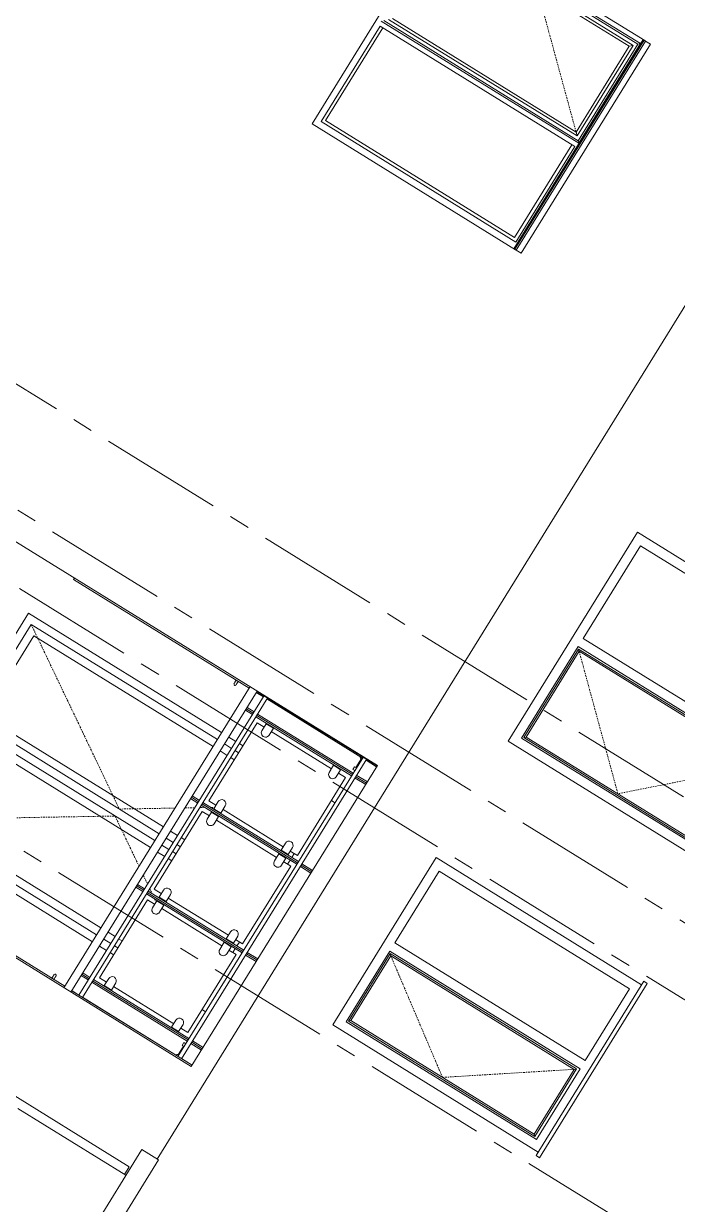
# Model space of a CAD drawing. Header units: millimetres. Extents: x 1373 to 40779, y 1939 to 6439.
# Drawn here: x 3080.6 to 3180.4, y 3418.8 to 3599 of the extents above; entities that cross this region are included whole.
import ezdxf

# ---------------------------------------------------------------- set-up
doc = ezdxf.new("R2010")
doc.units = ezdxf.units.MM
doc.linetypes.add('Center', pattern=[3, 1.2, -0.6, 0.6, -0.6])
doc.linetypes.add('IMPORT-CENTER2', pattern=[112.5, 75, -12.5, 12.5, -12.5])
for name, color, linetype, lineweight in [('A-DOOR', 31, 'Continuous', 18), ('A-DOOR-FRAM', 31, 'Continuous', 18), ('A-FLOR', 192, 'Continuous', 30), ('A-FLOR-HRAL', 11, 'Continuous', 18), ('A-GLAZ', 151, 'Continuous', 18), ('A-WALL', 20, 'Continuous', 9), ('HESAPLAMALAR', 2, 'Continuous', 30), ('S-GRID', 252, 'IMPORT-CENTER2', 5)]:
    doc.layers.add(name, color=color, linetype=linetype, lineweight=lineweight)

# ---------------------------------------------------------------- blocks, each defined once
blk = doc.blocks.new('_MB_KAPI_CAMLI_B - _m_kapı_90_camlı-V73-ÖN GÖRÜNÜŞ')
at = {"layer": 'A-DOOR'}
for p, q in [((261.25, 200.7), (259.75, 200.7)), ((259.75, 199.3), (261.25, 199.3)), ((261.25, 201.22), (261.25, 200)), ((261.25, 200), (261.25, 198.78)), ((254.35, 111.5), (252.35, 111.5)), ((252.35, 110.18), (252.35, 111.5)), ((254.35, 110.18), (254.35, 111.5)), ((260.1, 110.5), (254.35, 110.5)), ((260.1, 110.24), (260.1, 110.5)), ((260.52, 110.81), (260.52, 110.17))]:
    blk.add_line(p, q, dxfattribs=at)
at = {"layer": 'A-DOOR', "flags": 128}
for points in [[(259.75, 200.7), (259.71, 200.7), (259.67, 200.7), (259.63, 200.7), (259.59, 200.7), (259.55, 200.7), (259.51, 200.7), (259.48, 200.7), (259.44, 200.7), (259.4, 200.7), (259.36, 200.7), (259.33, 200.7), (259.29, 200.7), (259.25, 200.7), (259.22, 200.7), (259.19, 200.7), (259.15, 200.7), (259.12, 200.7), (259.09, 200.7), (259.06, 200.7), (259.03, 200.7), (259.01, 200.7), (258.98, 200.7), (258.96, 200.7), (258.93, 200.7), (258.91, 200.7), (258.89, 200.7), (258.87, 200.7), (258.85, 200.7), (258.83, 200.7), (258.82, 200.7), (258.81, 200.7), (258.79, 200.7), (258.78, 200.7), (258.77, 200.7), (258.77, 200.7), (258.76, 200.7), (258.76, 200.7), (258.75, 200.7), (258.75, 200.7)], [(258.75, 199.3), (258.75, 199.3), (258.75, 199.3), (258.76, 199.3), (258.76, 199.3), (258.77, 199.3), (258.78, 199.3), (258.79, 199.3), (258.8, 199.3), (258.82, 199.3), (258.83, 199.3), (258.85, 199.3), (258.86, 199.3), (258.88, 199.3), (258.9, 199.3), (258.93, 199.3), (258.95, 199.3), (258.97, 199.3), (259, 199.3), (259.03, 199.3), (259.05, 199.3), (259.08, 199.3), (259.11, 199.3), (259.15, 199.3), (259.18, 199.3), (259.21, 199.3), (259.25, 199.3), (259.28, 199.3), (259.32, 199.3), (259.35, 199.3), (259.39, 199.3), (259.43, 199.3), (259.46, 199.3), (259.5, 199.3), (259.54, 199.3), (259.58, 199.3), (259.62, 199.3), (259.66, 199.3), (259.7, 199.3), (259.74, 199.3), (259.75, 199.3)], [(260.1, 110.5), (260.12, 110.5), (260.14, 110.51), (260.16, 110.51), (260.18, 110.52), (260.2, 110.52), (260.22, 110.53), (260.24, 110.54), (260.26, 110.54), (260.28, 110.55), (260.3, 110.56), (260.32, 110.57), (260.34, 110.58), (260.35, 110.6), (260.37, 110.61), (260.38, 110.62), (260.4, 110.64), (260.42, 110.65), (260.43, 110.67), (260.44, 110.68), (260.46, 110.7), (260.47, 110.71), (260.48, 110.73), (260.49, 110.75), (260.5, 110.77), (260.51, 110.79), (260.52, 110.8), (260.52, 110.81)], [(260.52, 110.81), (260.55, 110.88), (260.59, 110.95), (260.63, 111.02), (260.67, 111.09), (260.72, 111.15), (260.76, 111.22), (260.81, 111.28), (260.87, 111.34), (260.92, 111.4), (260.98, 111.46), (261.04, 111.51), (261.1, 111.56), (261.16, 111.61), (261.23, 111.66), (261.3, 111.7), (261.36, 111.74)]]:
    blk.add_lwpolyline(points, dxfattribs=at)
at = {"layer": 'A-DOOR'}
for start, end in [(150, 180), (180, 210), (75, 120), (240, 285)]:
    blk.add_arc((258.75, 200), 0.7, start, end, dxfattribs=at)
at = {"layer": 'A-DOOR-FRAM'}
for p, q in [((261.35, 191.44), (261.35, 317.5)), ((262.35, 317.5), (261.35, 317.5)), ((261.35, 181.28), (261.35, 186.36)), ((261.35, 110.16), (261.35, 178.74)), ((261.35, 100), (261.35, 107.62))]:
    blk.add_line(p, q, dxfattribs=at)
blk = doc.blocks.new('_MB_KAPI_CAMLI_B - _m_kapı_80_camlı-2079422-ÖN GÖRÜNÜŞ')
at = {"layer": 'A-DOOR'}
for p, q in [((47.45, 500), (47.45, 501.22)), ((48.95, 500.7), (47.45, 500.7)), ((47.45, 498.78), (47.45, 500)), ((47.45, 499.3), (48.95, 499.3)), ((48.18, 410.17), (48.18, 410.81)), ((56.35, 411.5), (54.35, 411.5)), ((54.35, 411.5), (54.35, 410.18)), ((56.35, 411.5), (56.35, 410.18)), ((54.35, 410.5), (48.6, 410.5)), ((48.6, 410.5), (48.6, 410.24))]:
    blk.add_line(p, q, dxfattribs=at)
at = {"layer": 'A-DOOR', "flags": 128}
for points in [[(49.95, 500.7), (49.95, 500.7), (49.95, 500.7), (49.94, 500.7), (49.94, 500.7), (49.93, 500.7), (49.92, 500.7), (49.91, 500.7), (49.9, 500.7), (49.89, 500.7), (49.87, 500.7), (49.86, 500.7), (49.84, 500.7), (49.82, 500.7), (49.8, 500.7), (49.78, 500.7), (49.75, 500.7), (49.73, 500.7), (49.7, 500.7), (49.68, 500.7), (49.65, 500.7), (49.62, 500.7), (49.59, 500.7), (49.56, 500.7), (49.52, 500.7), (49.49, 500.7), (49.46, 500.7), (49.42, 500.7), (49.39, 500.7), (49.35, 500.7), (49.31, 500.7), (49.28, 500.7), (49.24, 500.7), (49.2, 500.7), (49.16, 500.7), (49.12, 500.7), (49.08, 500.7), (49.04, 500.7), (49, 500.7), (48.96, 500.7), (48.95, 500.7)], [(48.95, 499.3), (48.99, 499.3), (49.03, 499.3), (49.07, 499.3), (49.11, 499.3), (49.15, 499.3), (49.19, 499.3), (49.23, 499.3), (49.27, 499.3), (49.3, 499.3), (49.34, 499.3), (49.38, 499.3), (49.41, 499.3), (49.45, 499.3), (49.48, 499.3), (49.52, 499.3), (49.55, 499.3), (49.58, 499.3), (49.61, 499.3), (49.64, 499.3), (49.67, 499.3), (49.7, 499.3), (49.72, 499.3), (49.75, 499.3), (49.77, 499.3), (49.79, 499.3), (49.81, 499.3), (49.83, 499.3), (49.85, 499.3), (49.87, 499.3), (49.88, 499.3), (49.9, 499.3), (49.91, 499.3), (49.92, 499.3), (49.93, 499.3), (49.94, 499.3), (49.94, 499.3), (49.95, 499.3), (49.95, 499.3), (49.95, 499.3)], [(47.33, 411.74), (47.4, 411.7), (47.47, 411.66), (47.53, 411.62), (47.59, 411.57), (47.66, 411.52), (47.72, 411.46), (47.77, 411.41), (47.83, 411.35), (47.88, 411.29), (47.93, 411.23), (47.98, 411.16), (48.02, 411.1), (48.07, 411.03), (48.11, 410.96), (48.14, 410.89), (48.18, 410.82), (48.18, 410.81)], [(48.18, 410.81), (48.19, 410.79), (48.2, 410.77), (48.21, 410.75), (48.22, 410.73), (48.23, 410.72), (48.25, 410.7), (48.26, 410.68), (48.27, 410.67), (48.29, 410.65), (48.3, 410.64), (48.32, 410.62), (48.33, 410.61), (48.35, 410.6), (48.37, 410.59), (48.38, 410.57), (48.4, 410.56), (48.42, 410.55), (48.44, 410.54), (48.46, 410.54), (48.48, 410.53), (48.5, 410.52), (48.52, 410.52), (48.54, 410.51), (48.56, 410.51), (48.58, 410.5), (48.6, 410.5), (48.6, 410.5)]]:
    blk.add_lwpolyline(points, dxfattribs=at)
at = {"layer": 'A-DOOR'}
for start, end in [(60, 105), (255, 300), (0, 30), (330, 0)]:
    blk.add_arc((49.95, 500), 0.7, start, end, dxfattribs=at)
at = {"layer": 'A-DOOR-FRAM'}
for p, q in [((47.35, 617.5), (46.35, 617.5)), ((47.35, 617.5), (47.35, 491.44)), ((47.35, 486.36), (47.35, 481.28)), ((47.35, 478.74), (47.35, 410.16)), ((47.35, 407.62), (47.35, 400))]:
    blk.add_line(p, q, dxfattribs=at)
blk = doc.blocks.new('A$C06b003cd')
at = {"layer": 'A-FLOR', "color": 1, "lineweight": 20}
for p, q in [((1776.42, 1184.05), (1992.42, 1184.05)), ((2051.42, 1172.05), (1189.07, 1172.05))]:
    blk.add_line(p, q, dxfattribs=at)
at = {"layer": 'A-FLOR-HRAL'}
for p, q in [((1776.42, 1275.49), (1992.42, 1275.49)), ((1776.42, 1270.41), (1992.42, 1270.41)), ((1776.64, 1184.05), (1776.64, 1270.41)), ((1788.21, 1265.33), (1788.21, 1270.41)), ((1790.12, 1270.41), (1790.12, 1265.33)), ((1851.71, 1265.33), (1851.71, 1270.41)), ((1853.62, 1270.41), (1853.62, 1265.33)), ((1915.21, 1265.33), (1915.21, 1270.41)), ((1917.12, 1270.41), (1917.12, 1265.33)), ((1978.71, 1265.33), (1978.71, 1270.41)), ((1980.62, 1270.41), (1980.62, 1265.33)), ((1991.56, 1184.05), (1991.56, 1270.41)), ((1776.42, 1265.33), (1991.56, 1265.33)), ((1776.42, 1262.79), (1991.56, 1262.79)), ((1788.21, 1194.21), (1788.21, 1262.79)), ((1790.12, 1262.79), (1790.12, 1194.21)), ((1851.71, 1194.21), (1851.71, 1262.79)), ((1853.62, 1262.79), (1853.62, 1194.21)), ((1915.21, 1194.21), (1915.21, 1262.79)), ((1917.12, 1262.79), (1917.12, 1194.21)), ((1978.71, 1194.21), (1978.71, 1262.79)), ((1980.62, 1262.79), (1980.62, 1194.21)), ((1795.52, 1255.17), (1790.44, 1255.17)), ((1790.44, 1255.17), (1790.44, 1250.09)), ((1848.86, 1260.25), (1792.98, 1260.25)), ((1792.98, 1260.25), (1792.98, 1255.17)), ((1851.4, 1255.17), (1846.32, 1255.17)), ((1848.86, 1255.17), (1848.86, 1260.25)), ((1851.4, 1250.09), (1851.4, 1255.17)), ((1859.02, 1255.17), (1853.94, 1255.17)), ((1853.94, 1255.17), (1853.94, 1250.09)), ((1912.36, 1260.25), (1856.48, 1260.25)), ((1856.48, 1260.25), (1856.48, 1255.17)), ((1914.9, 1255.17), (1909.82, 1255.17)), ((1912.36, 1255.17), (1912.36, 1260.25)), ((1914.9, 1250.09), (1914.9, 1255.17)), ((1922.52, 1255.17), (1917.44, 1255.17)), ((1917.44, 1255.17), (1917.44, 1250.09)), ((1975.86, 1260.25), (1919.98, 1260.25)), ((1919.98, 1260.25), (1919.98, 1255.17)), ((1978.4, 1255.17), (1973.32, 1255.17)), ((1975.86, 1255.17), (1975.86, 1260.25)), ((1978.4, 1250.09), (1978.4, 1255.17)), ((1790.44, 1250.09), (1795.52, 1250.09)), ((1792.98, 1250.09), (1792.98, 1206.91)), ((1846.32, 1250.09), (1851.4, 1250.09)), ((1848.86, 1206.91), (1848.86, 1250.09)), ((1853.94, 1250.09), (1859.02, 1250.09)), ((1856.48, 1250.09), (1856.48, 1206.91)), ((1909.82, 1250.09), (1914.9, 1250.09)), ((1912.36, 1206.91), (1912.36, 1250.09)), ((1917.44, 1250.09), (1922.52, 1250.09)), ((1919.98, 1250.09), (1919.98, 1206.91)), ((1973.32, 1250.09), (1978.4, 1250.09)), ((1975.86, 1206.91), (1975.86, 1250.09)), ((1795.52, 1206.91), (1790.44, 1206.91)), ((1790.44, 1206.91), (1790.44, 1201.83)), ((1851.4, 1206.91), (1846.32, 1206.91)), ((1851.4, 1201.83), (1851.4, 1206.91)), ((1859.02, 1206.91), (1853.94, 1206.91)), ((1853.94, 1206.91), (1853.94, 1201.83)), ((1914.9, 1206.91), (1909.82, 1206.91)), ((1914.9, 1201.83), (1914.9, 1206.91)), ((1922.52, 1206.91), (1917.44, 1206.91)), ((1917.44, 1206.91), (1917.44, 1201.83)), ((1978.4, 1206.91), (1973.32, 1206.91)), ((1978.4, 1201.83), (1978.4, 1206.91)), ((1790.44, 1201.83), (1795.52, 1201.83)), ((1792.98, 1201.83), (1792.98, 1196.75)), ((1792.98, 1196.75), (1848.86, 1196.75)), ((1846.32, 1201.83), (1851.4, 1201.83)), ((1848.86, 1196.75), (1848.86, 1201.83)), ((1853.94, 1201.83), (1859.02, 1201.83)), ((1856.48, 1201.83), (1856.48, 1196.75)), ((1856.48, 1196.75), (1912.36, 1196.75)), ((1909.82, 1201.83), (1914.9, 1201.83)), ((1912.36, 1196.75), (1912.36, 1201.83)), ((1917.44, 1201.83), (1922.52, 1201.83)), ((1919.98, 1201.83), (1919.98, 1196.75)), ((1919.98, 1196.75), (1975.86, 1196.75)), ((1973.32, 1201.83), (1978.4, 1201.83)), ((1975.86, 1196.75), (1975.86, 1201.83)), ((1776.42, 1194.21), (1991.56, 1194.21)), ((1776.42, 1191.67), (1991.56, 1191.67)), ((1788.21, 1184.05), (1788.21, 1191.67)), ((1790.12, 1191.67), (1790.12, 1184.05)), ((1851.71, 1184.05), (1851.71, 1191.67)), ((1853.62, 1191.67), (1853.62, 1184.05)), ((1915.21, 1184.05), (1915.21, 1191.67)), ((1917.12, 1191.67), (1917.12, 1184.05)), ((1978.71, 1184.05), (1978.71, 1191.67)), ((1980.62, 1191.67), (1980.62, 1184.05))]:
    blk.add_line(p, q, dxfattribs=at)
at = {"layer": 'A-FLOR-HRAL', "linetype": 'Continuous'}
for p, q in [((1789.17, 1265.33), (1789.17, 1270.41)), ((1852.67, 1265.33), (1852.67, 1270.41)), ((1916.17, 1265.33), (1916.17, 1270.41)), ((1979.67, 1265.33), (1979.67, 1270.41)), ((1789.17, 1194.21), (1789.17, 1262.79)), ((1852.67, 1194.21), (1852.67, 1262.79)), ((1916.17, 1194.21), (1916.17, 1262.79)), ((1979.67, 1194.21), (1979.67, 1262.79)), ((1789.17, 1184.05), (1789.17, 1191.67)), ((1852.67, 1184.05), (1852.67, 1191.67)), ((1916.17, 1184.05), (1916.17, 1191.67)), ((1979.67, 1184.05), (1979.67, 1191.67))]:
    blk.add_line(p, q, dxfattribs=at)
at = {"layer": 'A-FLOR-HRAL'}
for centre, start, end in [((1795.52, 1252.63), 270, 90), ((1846.32, 1252.63), 90, 270), ((1859.02, 1252.63), 270, 90), ((1909.82, 1252.63), 90, 270), ((1922.52, 1252.63), 270, 90), ((1973.32, 1252.63), 90, 270), ((1795.52, 1204.37), 270, 90), ((1846.32, 1204.37), 90, 270), ((1859.02, 1204.37), 270, 90), ((1909.82, 1204.37), 90, 270), ((1922.52, 1204.37), 270, 90), ((1973.32, 1204.37), 90, 270)]:
    blk.add_arc(centre, 2.54, start, end, dxfattribs=at)
at = {"layer": 'A-GLAZ'}
for p, q in [((1317.42, 1279.35), (1317.42, 1421.05)), ((1318.49, 1280.43), (1318.49, 1419.97)), ((1387.84, 1419.97), (1387.84, 1280.43)), ((1388.92, 1421.05), (1388.92, 1279.35)), ((1391.92, 1280.35), (1391.92, 1420.05)), ((1391.92, 1420.05), (1460.42, 1420.05)), ((1391.92, 1418.05), (1391.92, 1420.05)), ((1460.42, 1420.05), (1391.92, 1420.05)), ((1460.42, 1420.05), (1460.42, 1280.35)), ((1460.42, 1280.35), (1460.42, 1420.05)), ((1320.67, 1417.79), (1320.67, 1282.6)), ((1322.42, 1416.05), (1322.42, 1284.35)), ((1383.92, 1284.35), (1383.92, 1416.05)), ((1385.66, 1282.6), (1385.66, 1417.79)), ((1458.42, 1418.05), (1391.92, 1418.05)), ((1458.42, 1418.05), (1458.42, 1282.35)), ((1814.42, 1409.05), (1954.42, 1409.05)), ((1814.42, 1409.05), (1814.42, 1275.49)), ((1881.92, 1275.49), (1881.92, 1409.05)), ((1886.92, 1409.05), (1886.92, 1275.49)), ((1954.42, 1275.49), (1954.42, 1409.05)), ((2064.42, 1409.05), (2064.42, 1184.05)), ((1819.42, 1404.05), (1876.92, 1404.05)), ((1819.42, 1404.05), (1819.42, 1275.49)), ((1876.92, 1275.49), (1876.92, 1404.05)), ((1891.92, 1404.05), (1891.92, 1275.49)), ((1949.42, 1275.49), (1949.42, 1404.05)), ((1322.42, 1284.35), (1320.67, 1282.6)), ((1320.67, 1282.6), (1385.66, 1282.6)), ((1322.42, 1284.35), (1383.92, 1284.35)), ((1383.92, 1284.35), (1385.66, 1282.6)), ((1314.42, 1279.15), (1464.42, 1279.15)), ((1464.42, 1279.02), (1314.42, 1279.02)), ((1464.42, 1278.52), (1314.42, 1278.52)), ((1314.42, 1277.43), (1314.42, 1278)), ((1314.42, 1274.05), (1314.42, 1277.43)), ((1464.42, 1277.43), (1314.42, 1277.43)), ((1318.49, 1280.43), (1317.42, 1279.35)), ((1388.92, 1279.35), (1317.42, 1279.35)), ((1387.84, 1280.43), (1318.49, 1280.43)), ((1387.84, 1280.43), (1388.92, 1279.35)), ((1458.42, 1282.35), (1391.92, 1282.35)), ((1391.92, 1282.35), (1391.92, 1280.35)), ((1460.42, 1280.35), (1391.92, 1280.35)), ((1391.92, 1280.35), (1460.42, 1280.35)), ((1464.42, 1278), (1464.42, 1277.43)), ((1464.42, 1277.43), (1464.42, 1274.05)), ((1464.42, 1274.05), (1314.42, 1274.05)), ((1814.42, 1270.41), (1814.42, 1265.33)), ((1819.42, 1270.41), (1819.42, 1265.33)), ((1876.92, 1265.33), (1876.92, 1270.41)), ((1881.92, 1265.33), (1881.92, 1270.41)), ((1886.92, 1270.41), (1886.92, 1265.33)), ((1891.92, 1270.41), (1891.92, 1265.33)), ((1949.42, 1265.33), (1949.42, 1270.41)), ((1954.42, 1265.33), (1954.42, 1270.41)), ((1814.42, 1262.79), (1814.42, 1260.25)), ((1819.42, 1262.79), (1819.42, 1260.25)), ((1876.92, 1260.25), (1876.92, 1262.79)), ((1881.92, 1260.25), (1881.92, 1262.79)), ((1886.92, 1262.79), (1886.92, 1260.25)), ((1891.92, 1262.79), (1891.92, 1260.25)), ((1949.42, 1260.25), (1949.42, 1262.79)), ((1954.42, 1260.25), (1954.42, 1262.79)), ((2069.85, 1260.68), (2069.85, 1183.05)), ((1851.4, 1204.05), (1851.71, 1204.05)), ((1853.62, 1204.05), (1853.94, 1204.05)), ((1914.9, 1204.05), (1915.21, 1204.05)), ((1917.12, 1204.05), (1917.44, 1204.05)), ((1848.86, 1199.05), (1851.71, 1199.05)), ((1853.62, 1199.05), (1856.48, 1199.05)), ((1912.36, 1199.05), (1915.21, 1199.05)), ((1917.12, 1199.05), (1919.98, 1199.05)), ((2051.42, 1183.05), (2313.92, 1183.05)), ((2051.42, 1171.05), (2051.42, 1183.05)), ((2064.42, 1184.05), (2069.85, 1184.05)), ((2313.92, 1171.05), (2051.42, 1171.05)), ((1577.92, 981.55), (1577.92, 1118.05)), ((1577.92, 1118.05), (1644.42, 1118.05)), ((1644.42, 1118.05), (1644.42, 981.55)), ((1650.22, 981.55), (1650.22, 1118.05)), ((1650.22, 1118.05), (1715.92, 1118.05)), ((1651.4, 1117.06), (1651.4, 983.33)), ((1651.4, 1117.06), (1714.93, 1117.06)), ((1652.42, 1116.05), (1651.4, 1117.06)), ((1714.93, 1117.06), (1713.92, 1116.05)), ((1714.93, 983.33), (1714.93, 1117.06)), ((1715.92, 1118.05), (1715.92, 981.55)), ((1811.42, 981.55), (1811.42, 1118.05)), ((1811.42, 1118.05), (1862.92, 1118.05)), ((1862.92, 1118.05), (1862.92, 981.55)), ((1868.72, 981.55), (1868.72, 1118.05)), ((1868.72, 1118.05), (1919.42, 1118.05)), ((1869.9, 1117.06), (1869.9, 983.33)), ((1869.9, 1117.06), (1918.43, 1117.06)), ((1870.92, 1116.05), (1869.9, 1117.06)), ((1918.43, 1117.06), (1917.42, 1116.05)), ((1918.43, 983.33), (1918.43, 1117.06)), ((1919.42, 1118.05), (1919.42, 981.55)), ((1652.42, 984.35), (1652.42, 1116.05)), ((1652.42, 1116.05), (1713.92, 1116.05)), ((1713.92, 1116.05), (1713.92, 984.35)), ((1870.92, 984.35), (1870.92, 1116.05)), ((1870.92, 1116.05), (1917.42, 1116.05)), ((1917.42, 1116.05), (1917.42, 984.35)), ((1862.92, 981.55), (1811.42, 981.55)), ((1919.42, 981.55), (1868.72, 981.55)), ((1869.9, 983.33), (1870.92, 984.35)), ((1869.9, 983.33), (1918.43, 983.33)), ((1917.42, 984.35), (1870.92, 984.35)), ((1918.43, 983.33), (1917.42, 984.35)), ((1802.92, 976.55), (1927.92, 976.55)), ((1802.92, 974.05), (1802.92, 976.55)), ((1927.92, 974.05), (1802.92, 974.05)), ((1927.92, 976.55), (1927.92, 974.05))]:
    blk.add_line(p, q, dxfattribs=at)
at = {"layer": 'A-GLAZ', "linetype": 'Center'}
for p, q in [((1814.42, 1409.05), (1881.92, 1304.05)), ((1954.42, 1409.05), (1886.92, 1304.05)), ((1383.92, 1284.35), (1322.42, 1350.2)), ((1881.92, 1304.05), (1863.56, 1275.49)), ((1886.92, 1304.05), (1905.28, 1275.49)), ((1860.29, 1270.41), (1857.02, 1265.33)), ((1908.54, 1270.41), (1911.81, 1265.33)), ((1855.39, 1262.79), (1853.62, 1260.03)), ((1913.44, 1262.79), (1915.21, 1260.03)), ((1851.71, 1257.07), (1850.49, 1255.17)), ((1917.12, 1257.07), (1918.34, 1255.17)), ((1652.42, 1116.05), (1713.92, 1050.2)), ((1870.92, 1116.05), (1917.42, 1050.2)), ((1652.42, 984.35), (1713.92, 1050.2)), ((1870.92, 984.35), (1917.42, 1050.2))]:
    blk.add_line(p, q, dxfattribs=at)
at = {"layer": 'A-WALL'}
for p, q in [((1776.42, 1184.05), (1776.42, 2372.05)), ((1992.42, 1184.05), (1992.42, 2372.05)), ((1314.42, 1278), (1314.42, 1424.05)), ((1314.42, 1424.05), (1464.42, 1424.05)), ((1464.42, 1424.05), (1464.42, 1278)), ((1809.42, 1275.49), (1809.42, 1414.05)), ((1809.42, 1414.05), (1959.42, 1414.05)), ((1959.42, 1414.05), (1959.42, 1275.49)), ((1809.42, 1265.33), (1809.42, 1270.41)), ((1959.42, 1270.41), (1959.42, 1265.33)), ((1809.42, 1260.25), (1809.42, 1262.79)), ((1959.42, 1262.79), (1959.42, 1260.25)), ((1809.42, 1194.21), (1809.42, 1196.75)), ((1959.42, 1196.75), (1959.42, 1194.21)), ((1571.92, 976.55), (1571.92, 1124.05)), ((1571.92, 1124.05), (1721.92, 1124.05)), ((1721.92, 1124.05), (1721.92, 976.55)), ((1805.42, 976.55), (1805.42, 1124.05)), ((1805.42, 1124.05), (1925.42, 1124.05)), ((1925.42, 1124.05), (1925.42, 976.55))]:
    blk.add_line(p, q, dxfattribs=at)
at = {"layer": 'S-GRID', "lineweight": 18}
for p, q in [((1694.42, 2.71), (1694.42, 2897.19)), ((1759.42, 2.71), (1759.42, 2897.19)), ((1799.48, 1.79), (1799.48, 2897.19)), ((1934.42, 2.71), (1934.42, 2897.19))]:
    blk.add_line(p, q, dxfattribs=at)
at = {"layer": 'A-DOOR'}
for name, p in [('_MB_KAPI_CAMLI_B - _m_kapı_80_camlı-2079422-ÖN GÖRÜNÜŞ', (1730.06, 784.05)), ('_MB_KAPI_CAMLI_B - _m_kapı_90_camlı-V73-ÖN GÖRÜNÜŞ', (1730.06, 1084.05))]:
    blk.add_blockref(name, p, dxfattribs=at)

msp = doc.modelspace()

# ---------------------------------------------------------------- block references
at = {"layer": 'HESAPLAMALAR', "color": 4, "xscale": -0.25, "yscale": 0.25, "zscale": 0.25, "rotation": 58.25914932388586}
msp.add_blockref('A$C06b003cd', (3619.98, 3707.76, 5059.08), dxfattribs=at)

doc.saveas('drawing.dxf')
